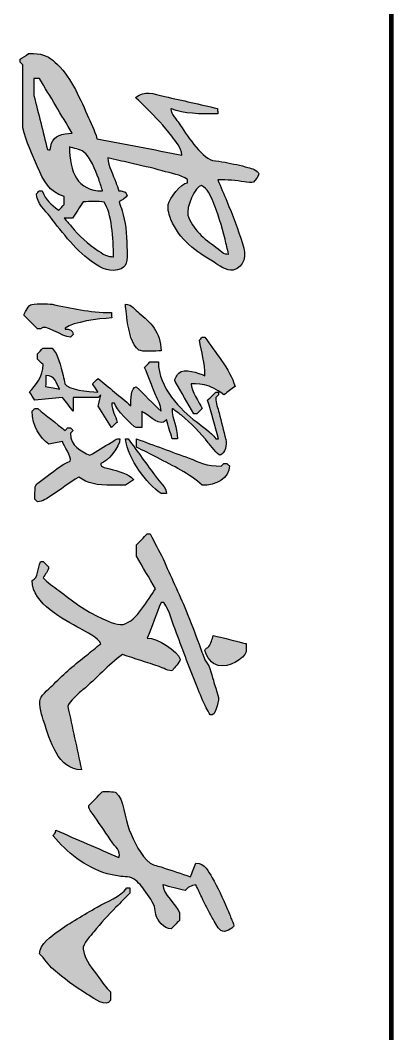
# Model space of a CAD drawing. Extents: x 14207793 to 14719554, y -1675802 to -1228715.
# Drawn here: x 14501373 to 14502436, y -1673038 to -1670155 of the extents above; entities that cross this region are included whole.
import ezdxf

# ---------------------------------------------------------------- set-up
doc = ezdxf.new("R2010")
doc.units = 0
doc.header["$LTSCALE"] = 500
doc.header["$MEASUREMENT"] = 0
doc.layers.get('0').update_dxf_attribs({"linetype": 'CONTINUOUS'})
doc.layers.add('LAYER7', color=251, linetype='CONTINUOUS')
doc.layers.add('PUB_TITLE', color=4, linetype='CONTINUOUS')

# ---------------------------------------------------------------- blocks, each defined once
blk = doc.blocks.new('ming3')
at = {"layer": 'PUB_TITLE'}
h = blk.add_hatch(color=256, dxfattribs=at)
edge = h.paths.add_edge_path(flags=16)
edge.add_spline(control_points=[(5034163.8, -765213.1), (5034161.7, -765224.1), (5034159.6, -765235.1), (5034157.5, -765246.1), (5034148.8, -765245.9), (5034140, -765245.7), (5034131.3, -765245.6), (5034131, -765222.9), (5034149.6, -765221.3), (5034163.8, -765213.1)], knot_values=[0, 0, 0, 0, 1, 1, 1, 2, 2, 2, 3, 3, 3, 3], degree=3, periodic=0)
edge = h.paths.add_edge_path(flags=16)
edge.add_spline(control_points=[(5033427, -765273.9), (5033427, -765269.5), (5033427, -765265.1), (5033427, -765260.8), (5033470.3, -765234.9), (5033513.7, -765209), (5033557, -765183.2), (5033557, -765206.8), (5033563.7, -765225.7), (5033580.6, -765232.5), (5033585.8, -765233.3), (5033591, -765234.2), (5033596.3, -765235.1), (5033596.1, -765237.3), (5033595.9, -765239.6), (5033595.7, -765241.9), (5033553, -765252.5), (5033510.2, -765263.2), (5033467.4, -765273.9), (5033453.9, -765273.9), (5033440.5, -765273.9), (5033427, -765273.9)], knot_values=[0, 0, 0, 0, 1, 1, 1, 2, 2, 2, 3, 3, 3, 4, 4, 4, 5, 5, 5, 6, 6, 6, 7, 7, 7, 7], degree=3, periodic=0)
edge = h.paths.add_edge_path(flags=16)
edge.add_spline(control_points=[(5033692.2, -765111.4), (5033692.7, -765111.4), (5033693.2, -765111.4), (5033693.7, -765111.4), (5033694.3, -765170.9), (5033647.9, -765189.8), (5033589.5, -765189.5), (5033593.2, -765179.7), (5033594.9, -765164.5), (5033601, -765156.5), (5033614.6, -765138.7), (5033643, -765129.1), (5033665.4, -765120.3), (5033674.4, -765117.3), (5033683.3, -765114.4), (5033692.2, -765111.4)], knot_values=[0, 0, 0, 0, 1, 1, 1, 2, 2, 2, 3, 3, 3, 4, 4, 4, 5, 5, 5, 5], degree=3, periodic=0)
edge = h.paths.add_edge_path()
edge.add_spline(control_points=[(5033995, -765089.4), (5033990.7, -765089.6), (5033986.3, -765089.8), (5033982, -765089.9), (5033982.5, -765144.2), (5033971.4, -765184.8), (5033962.6, -765230.9), (5033961.1, -765238.3), (5033961.1, -765278), (5033963.6, -765282.2), (5033966.3, -765286.9), (5033972.3, -765289.6), (5033977.2, -765292.2), (5033979.4, -765293.3), (5033985.9, -765298.6), (5033989.3, -765297.4), (5033999.8, -765286.8), (5034010.2, -765276.1), (5034020.7, -765265.5), (5034020.7, -765263), (5034020.7, -765260.6), (5034020.7, -765258.1), (5034006.6, -765248), (5034040.4, -765207.9), (5034040.6, -765186.9), (5034038.4, -765184.8), (5034036.1, -765182.7), (5034033.8, -765180.6), (5034024, -765181.4), (5034020.8, -765189), (5034021.3, -765200), (5034020.6, -765200), (5034019.9, -765200), (5034019.2, -765200), (5034004, -765178.9), (5033996.8, -765122.9), (5033995, -765089.4)], knot_values=[0, 0, 0, 0, 1, 1, 1, 2, 2, 2, 3, 3, 3, 4, 4, 4, 5, 5, 5, 6, 6, 6, 7, 7, 7, 8, 8, 8, 9, 9, 9, 10, 10, 10, 11, 11, 11, 12, 12, 12, 12], degree=3, periodic=0)
edge = h.paths.add_edge_path(flags=16)
edge.add_spline(control_points=[(5033849.9, -765085.2), (5033849.7, -765100.7), (5033842.2, -765111.7), (5033835.7, -765121.4), (5033819.8, -765145.4), (5033799.8, -765167.5), (5033777.6, -765185.3), (5033771.3, -765190.9), (5033765, -765196.5), (5033758.7, -765202.1), (5033758.7, -765195.6), (5033758.7, -765189.1), (5033758.7, -765182.7), (5033745.6, -765174.1), (5033732.5, -765165.6), (5033719.4, -765157), (5033719.3, -765141.5), (5033717.2, -765121.3), (5033720.5, -765107.7), (5033745.5, -765089.7), (5033807.4, -765085.3), (5033849.9, -765085.2)], knot_values=[0, 0, 0, 0, 1, 1, 1, 2, 2, 2, 3, 3, 3, 4, 4, 4, 5, 5, 5, 6, 6, 6, 7, 7, 7, 7], degree=3, periodic=0)
edge = h.paths.add_edge_path()
edge.add_spline(control_points=[(5035346, -765046.4), (5035346, -765048.7), (5035346, -765051), (5035346, -765053.2), (5035368.6, -765070.7), (5035376.7, -765098.6), (5035391.6, -765124), (5035410.3, -765156.1), (5035428.2, -765188), (5035449.2, -765217.3), (5035459.6, -765231.8), (5035479.5, -765260.6), (5035502.6, -765260.8), (5035513.2, -765248.3), (5035529.5, -765240.6), (5035539.9, -765227.7), (5035560.6, -765202.1), (5035580.2, -765177.3), (5035598, -765148.1), (5035603.6, -765138.9), (5035624.8, -765112.1), (5035617.9, -765096.7), (5035616, -765095.2), (5035614.1, -765093.6), (5035612.2, -765092), (5035605.5, -765092), (5035598.9, -765092), (5035592.3, -765092), (5035583.8, -765103.1), (5035569.4, -765111.8), (5035558.2, -765120.3), (5035539.2, -765134.6), (5035519.8, -765152.3), (5035491.6, -765157), (5035478.7, -765159.1), (5035457.8, -765137.8), (5035450.2, -765131.8), (5035429.8, -765115.7), (5035410.6, -765097.6), (5035392.1, -765079.4), (5035380.9, -765068.4), (5035369.7, -765057.4), (5035358.5, -765046.4), (5035354.4, -765046.4), (5035350.2, -765046.4), (5035346, -765046.4)], knot_values=[0, 0, 0, 0, 1, 1, 1, 2, 2, 2, 3, 3, 3, 4, 4, 4, 5, 5, 5, 6, 6, 6, 7, 7, 7, 8, 8, 8, 9, 9, 9, 10, 10, 10, 11, 11, 11, 12, 12, 12, 13, 13, 13, 14, 14, 14, 15, 15, 15, 15], degree=3, periodic=0)
edge = h.paths.add_edge_path()
edge.add_spline(control_points=[(5034281.2, -765070), (5034281, -765080.2), (5034286.3, -765084.2), (5034290.1, -765090.4), (5034300.2, -765107.4), (5034310.3, -765124.3), (5034320.5, -765141.3), (5034310.8, -765162.3), (5034299.1, -765187.8), (5034268.1, -765187.4), (5034266, -765185.3), (5034263.9, -765183.2), (5034261.8, -765181.1), (5034259.7, -765183.2), (5034257.6, -765185.3), (5034255.5, -765187.4), (5034255.5, -765189.7), (5034255.5, -765191.9), (5034255.5, -765194.2), (5034257.6, -765196.1), (5034259.7, -765198), (5034261.8, -765200), (5034244.5, -765221.6), (5034227.2, -765243.3), (5034209.9, -765264.9), (5034209.9, -765267.4), (5034209.9, -765269.8), (5034209.9, -765272.3), (5034212, -765274.2), (5034214.1, -765276.1), (5034216.2, -765278), (5034250.8, -765278.7), (5034279.5, -765258.7), (5034294.3, -765238.7), (5034292.2, -765227.9), (5034290.1, -765217.1), (5034288, -765206.3), (5034297.7, -765203.1), (5034324.4, -765183.5), (5034334.1, -765187.9), (5034341.5, -765207.2), (5034362.8, -765232.7), (5034375, -765249.2), (5034380.2, -765256.3), (5034386.9, -765267.8), (5034395.4, -765271.2), (5034405.2, -765271.4), (5034415, -765271.6), (5034424.7, -765271.8), (5034426.7, -765269.7), (5034428.6, -765267.6), (5034430.5, -765265.5), (5034430.5, -765252.7), (5034422, -765242.5), (5034416.9, -765234), (5034402.9, -765211.1), (5034384.8, -765190.1), (5034372.3, -765167.5), (5034387.5, -765146.5), (5034391.7, -765125.1), (5034391.7, -765087.3), (5034391.7, -765077.2), (5034391.7, -765067), (5034391.7, -765056.9), (5034387.4, -765050.4), (5034383, -765044), (5034378.6, -765037.5), (5034378.5, -765037.5), (5034378.3, -765037.5), (5034378.1, -765037.5), (5034364.1, -765048.5), (5034358.3, -765075), (5034352.4, -765093.6), (5034349.9, -765101.7), (5034351, -765115.7), (5034339.9, -765115.6), (5034336.3, -765099.2), (5034300.3, -765070), (5034281.2, -765070)], knot_values=[0, 0, 0, 0, 1, 1, 1, 2, 2, 2, 3, 3, 3, 4, 4, 4, 5, 5, 5, 6, 6, 6, 7, 7, 7, 8, 8, 8, 9, 9, 9, 10, 10, 10, 11, 11, 11, 12, 12, 12, 13, 13, 13, 14, 14, 14, 15, 15, 15, 16, 16, 16, 17, 17, 17, 18, 18, 18, 19, 19, 19, 20, 20, 20, 21, 21, 21, 22, 22, 22, 23, 23, 23, 24, 24, 24, 25, 25, 25, 26, 26, 26, 26], degree=3, periodic=0)
edge = h.paths.add_edge_path()
edge.add_spline(control_points=[(5033962.6, -765056.9), (5033991.7, -765055.5), (5034059.5, -765042.1), (5034071, -765024.9), (5034075.8, -765017.8), (5034073.3, -764984.7), (5034073.1, -764972.5), (5034028.9, -764971.9), (5034003.1, -764999.8), (5033983.5, -765024.4), (5033976.6, -765033.2), (5033962.5, -765042.2), (5033962.6, -765056.9)], knot_values=[0, 0, 0, 0, 1, 1, 1, 2, 2, 2, 3, 3, 3, 4, 4, 4, 4], degree=3, periodic=0)
edge = h.paths.add_edge_path()
edge.add_spline(control_points=[(5034411.1, -764959.4), (5034398.1, -764959.2), (5034381.7, -764977.2), (5034372.9, -764983.5), (5034342.3, -765005.9), (5034311.7, -765028.3), (5034281.2, -765050.6), (5034281.2, -765052.7), (5034281.2, -765054.8), (5034281.2, -765056.9), (5034332.9, -765049.4), (5034386.1, -765007.7), (5034411.1, -764972.5), (5034411.1, -764968.2), (5034411.1, -764963.8), (5034411.1, -764959.4)], knot_values=[0, 0, 0, 0, 1, 1, 1, 2, 2, 2, 3, 3, 3, 4, 4, 4, 5, 5, 5, 5], degree=3, periodic=0)
edge = h.paths.add_edge_path()
edge.add_spline(control_points=[(5034896.4, -764835.8), (5034872.8, -764842.8), (5034849.2, -764849.7), (5034825.6, -764856.7), (5034817.5, -764859.9), (5034811.9, -764864.5), (5034805.7, -764868.8), (5034793.3, -764873.2), (5034780.9, -764877.5), (5034768.5, -764881.9), (5034742.1, -764892.2), (5034715.7, -764902.5), (5034689.4, -764912.8), (5034647.5, -764930.6), (5034606.7, -764949.8), (5034565.7, -764967.8), (5034546.1, -764978), (5034526.6, -764988.1), (5034507, -764998.2), (5034507, -765000.7), (5034507, -765003.1), (5034507, -765005.6), (5034515.6, -765013.9), (5034524.1, -765022.3), (5034532.7, -765030.7), (5034541.6, -765030.7), (5034550.5, -765030.7), (5034559.4, -765030.7), (5034585.4, -765015.7), (5034611.5, -765000.7), (5034637.5, -764985.6), (5034662.1, -765004.8), (5034713.4, -765029), (5034721.3, -765062.2), (5034725.2, -765078.1), (5034710.7, -765104.8), (5034706.1, -765115.1), (5034689.4, -765152.9), (5034664.8, -765183.8), (5034641.2, -765214.6), (5034632, -765226.6), (5034622.7, -765242.6), (5034610.8, -765251.8), (5034601.3, -765247.9), (5034597.9, -765239.3), (5034584.6, -765239.3), (5034580.4, -765243.6), (5034576.2, -765248), (5034572, -765252.4), (5034571.8, -765255), (5034571.8, -765257.4), (5034573, -765258.7), (5034588.4, -765265.4), (5034611.1, -765262.7), (5034617.6, -765278), (5034673.6, -765278.3), (5034709.1, -765202), (5034731.3, -765164.3), (5034738.5, -765152.1), (5034753.7, -765118.7), (5034767.5, -765115.6), (5034776.4, -765126.6), (5034785.3, -765137.6), (5034794.2, -765148.6), (5034815.4, -765175.8), (5034838.1, -765202), (5034862.3, -765226.2), (5034868.7, -765232.6), (5034889.6, -765256.2), (5034896.9, -765258.7), (5034912.6, -765264), (5034942.4, -765253.3), (5034951.9, -765250.3), (5034995.4, -765236.6), (5035066.6, -765216.7), (5035066.1, -765161.2), (5035066, -765161.2), (5035065.8, -765161.2), (5035065.6, -765161.2), (5035015.7, -765172), (5034965.7, -765182.8), (5034915.8, -765193.7), (5034905.3, -765191.2), (5034883.2, -765166.5), (5034876.4, -765158), (5034850.4, -765125.7), (5034817.1, -765098.2), (5034793.1, -765063.7), (5034802.6, -765034.7), (5034812, -765005.7), (5034821.4, -764976.7), (5034824, -764969.3), (5034833.2, -764951.9), (5034830.9, -764945.3), (5034821.4, -764941.1), (5034814.7, -764928.6), (5034803.6, -764927), (5034784.4, -764933.7), (5034754, -764980.2), (5034753.8, -765005), (5034725.7, -764994.2), (5034697.6, -764983.4), (5034669.5, -764972.5), (5034669.5, -764970.3), (5034669.5, -764968), (5034669.5, -764965.7), (5034689.2, -764951.4), (5034717.7, -764945.4), (5034742.3, -764935.9), (5034784.5, -764919.4), (5034827.9, -764904.1), (5034869.1, -764887.1), (5034886.5, -764880), (5034903.5, -764873.4), (5034919.4, -764865.1), (5034924.8, -764862), (5034930.2, -764858.8), (5034935.7, -764855.7), (5034940.9, -764842.9), (5034906.6, -764837), (5034896.4, -764835.8)], knot_values=[0, 0, 0, 0, 1, 1, 1, 2, 2, 2, 3, 3, 3, 4, 4, 4, 5, 5, 5, 6, 6, 6, 7, 7, 7, 8, 8, 8, 9, 9, 9, 10, 10, 10, 11, 11, 11, 12, 12, 12, 13, 13, 13, 14, 14, 14, 15, 15, 15, 16, 16, 16, 17, 17, 17, 18, 18, 18, 19, 19, 19, 20, 20, 20, 21, 21, 21, 22, 22, 22, 23, 23, 23, 24, 24, 24, 25, 25, 25, 26, 26, 26, 27, 27, 27, 28, 28, 28, 29, 29, 29, 30, 30, 30, 31, 31, 31, 32, 32, 32, 33, 33, 33, 34, 34, 34, 35, 35, 35, 36, 36, 36, 37, 37, 37, 38, 38, 38, 39, 39, 39, 40, 40, 40, 40], degree=3, periodic=0)
edge = h.paths.add_edge_path()
edge.add_spline(control_points=[(5034170.6, -764835.8), (5034170.6, -764838), (5034170.6, -764840.3), (5034170.6, -764842.6), (5034177.1, -764849), (5034183.5, -764855.5), (5034190, -764862), (5034220.4, -764853.2), (5034250.8, -764844.5), (5034281.2, -764835.8), (5034281.2, -764838), (5034281.2, -764840.3), (5034281.2, -764842.6), (5034265, -764854.8), (5034253.3, -764873.3), (5034240.8, -764889.2), (5034213.1, -764924.8), (5034160.8, -764979), (5034099.3, -764978.8), (5034099.3, -764985.5), (5034099.3, -764992.1), (5034099.3, -764998.7), (5034103.7, -765002.9), (5034108.1, -765007.1), (5034112.4, -765011.3), (5034134.1, -765002.8), (5034155.8, -764994.2), (5034177.4, -764985.6), (5034189.3, -764980.6), (5034200.3, -764972.8), (5034216.2, -764972.5), (5034196.8, -764992.1), (5034177.4, -765011.7), (5034158, -765031.2), (5034159.6, -765044.6), (5034187.5, -765044.1), (5034203.1, -765043.8), (5034181.4, -765069.8), (5034159.8, -765095.9), (5034138.1, -765121.9), (5034142.5, -765126.3), (5034146.8, -765130.6), (5034151.2, -765135), (5034151.6, -765134.6), (5034151.9, -765134.3), (5034152.3, -765133.9), (5034158.2, -765130.1), (5034164.1, -765126.3), (5034170.1, -765122.4), (5034170.2, -765122.4), (5034170.4, -765122.4), (5034170.6, -765122.4), (5034170.8, -765145.2), (5034164.4, -765193.6), (5034151.2, -765200.5), (5034144.6, -765201.9), (5034137.9, -765203.3), (5034131.3, -765204.7), (5034109.3, -765211.1), (5034080.5, -765215.8), (5034066.8, -765230.9), (5034066.8, -765238.2), (5034066.8, -765245.6), (5034066.8, -765252.9), (5034071.2, -765257.1), (5034075.6, -765261.3), (5034079.9, -765265.5), (5034084.1, -765265.5), (5034088.3, -765265.5), (5034092.5, -765265.5), (5034096.9, -765261.1), (5034101.3, -765256.7), (5034105.6, -765252.4), (5034133.4, -765251.8), (5034155.6, -765270.2), (5034170.1, -765284.3), (5034176.7, -765280.1), (5034183.3, -765275.9), (5034190, -765271.8), (5034187.9, -765249.9), (5034185.8, -765228.1), (5034183.7, -765206.3), (5034194.4, -765197.7), (5034205, -765189.1), (5034215.7, -765180.6), (5034205, -765180.6), (5034194.4, -765180.6), (5034183.7, -765180.6), (5034183.7, -765161), (5034183.7, -765141.5), (5034183.7, -765121.9), (5034181.6, -765119.8), (5034179.5, -765117.7), (5034177.4, -765115.6), (5034186.3, -765117.7), (5034195.2, -765119.8), (5034204.1, -765121.9), (5034221.1, -765111.2), (5034238, -765100.6), (5034255, -765089.9), (5034253.9, -765088.9), (5034252.9, -765087.8), (5034251.8, -765086.8), (5034248.7, -765083.5), (5034245.5, -765080.1), (5034242.4, -765076.8), (5034226.4, -765079.6), (5034215.4, -765089.2), (5034196.8, -765089.4), (5034196.8, -765087.3), (5034196.8, -765085.2), (5034196.8, -765083.1), (5034209.4, -765081.1), (5034251.6, -765041.2), (5034255, -765031.2), (5034255, -765026.9), (5034255, -765022.5), (5034255, -765018.1), (5034242, -765018.1), (5034229.1, -765018.1), (5034216.2, -765018.1), (5034216.5, -765017.8), (5034216.9, -765017.4), (5034217.2, -765017.1), (5034221.8, -765005.7), (5034248, -764981.9), (5034241.9, -764966.3), (5034239.8, -764964), (5034237.7, -764961.7), (5034235.6, -764959.4), (5034250.8, -764955.1), (5034266, -764950.7), (5034281.2, -764946.3), (5034281.2, -764942.1), (5034281.2, -764938), (5034281.2, -764933.8), (5034252.3, -764933.4), (5034236.6, -764946.1), (5034209.9, -764946.3), (5034210.1, -764945.8), (5034210.2, -764945.3), (5034210.4, -764944.8), (5034215.5, -764938), (5034220.6, -764931.1), (5034225.6, -764924.3), (5034243.7, -764901.4), (5034267.8, -764878.5), (5034290.6, -764860.4), (5034295.2, -764856.7), (5034321.2, -764836.9), (5034319.9, -764832.6), (5034316.3, -764820.4), (5034295.6, -764815.4), (5034282.7, -764819), (5034261.8, -764824.2), (5034240.8, -764829.5), (5034219.9, -764834.7), (5034208.5, -764837.9), (5034197.4, -764842.6), (5034183.7, -764842.6), (5034181.4, -764840.3), (5034179.2, -764838), (5034176.9, -764835.8), (5034174.8, -764835.8), (5034172.7, -764835.8), (5034170.6, -764835.8)], knot_values=[0, 0, 0, 0, 1, 1, 1, 2, 2, 2, 3, 3, 3, 4, 4, 4, 5, 5, 5, 6, 6, 6, 7, 7, 7, 8, 8, 8, 9, 9, 9, 10, 10, 10, 11, 11, 11, 12, 12, 12, 13, 13, 13, 14, 14, 14, 15, 15, 15, 16, 16, 16, 17, 17, 17, 18, 18, 18, 19, 19, 19, 20, 20, 20, 21, 21, 21, 22, 22, 22, 23, 23, 23, 24, 24, 24, 25, 25, 25, 26, 26, 26, 27, 27, 27, 28, 28, 28, 29, 29, 29, 30, 30, 30, 31, 31, 31, 32, 32, 32, 33, 33, 33, 34, 34, 34, 35, 35, 35, 36, 36, 36, 37, 37, 37, 38, 38, 38, 39, 39, 39, 40, 40, 40, 41, 41, 41, 42, 42, 42, 43, 43, 43, 44, 44, 44, 45, 45, 45, 46, 46, 46, 47, 47, 47, 48, 48, 48, 49, 49, 49, 50, 50, 50, 51, 51, 51, 52, 52, 52, 53, 53, 53, 54, 54, 54, 55, 55, 55, 55], degree=3, periodic=0)
edge = h.paths.add_edge_path(flags=16)
edge.add_spline(control_points=[(5033843.6, -764812.2), (5033843.8, -764825.4), (5033832.7, -764834.4), (5033826.8, -764842.6), (5033808.1, -764869), (5033785.1, -764898.2), (5033750.9, -764908.6), (5033734.2, -764913.7), (5033681.7, -764891), (5033680.6, -764876.6), (5033688.1, -764862.2), (5033704.1, -764855.5), (5033719.4, -764848.9), (5033746.9, -764837), (5033777, -764829.3), (5033808.5, -764820.6), (5033820.2, -764817.8), (5033831.9, -764815), (5033843.6, -764812.2)], knot_values=[0, 0, 0, 0, 1, 1, 1, 2, 2, 2, 3, 3, 3, 4, 4, 4, 5, 5, 5, 6, 6, 6, 6], degree=3, periodic=0)
edge = h.paths.add_edge_path()
edge.add_spline(control_points=[(5034345.6, -764810.1), (5034343.7, -764812.2), (5034341.8, -764814.3), (5034339.9, -764816.4), (5034339.9, -764818.7), (5034339.9, -764820.9), (5034339.9, -764823.2), (5034342, -764825.3), (5034344, -764827.4), (5034346.1, -764829.5), (5034346.9, -764864.5), (5034336.7, -764881.8), (5034327.3, -764906), (5034312.1, -764947.6), (5034296.9, -764989.1), (5034281.7, -765030.7), (5034288.2, -765030.7), (5034294.6, -765030.7), (5034301.1, -765030.7), (5034309.3, -765014.5), (5034317.5, -764998.2), (5034325.7, -764982), (5034346.3, -764943.9), (5034363.7, -764904.9), (5034391.7, -764874.6), (5034392.3, -764843.5), (5034375.3, -764809.6), (5034345.6, -764810.1)], knot_values=[0, 0, 0, 0, 1, 1, 1, 2, 2, 2, 3, 3, 3, 4, 4, 4, 5, 5, 5, 6, 6, 6, 7, 7, 7, 8, 8, 8, 9, 9, 9, 9], degree=3, periodic=0)
edge = h.paths.add_edge_path()
edge.add_spline(control_points=[(5035436.1, -764799.1), (5035422.7, -764804.5), (5035409.2, -764809.9), (5035395.7, -764815.3), (5035370.4, -764826.1), (5035344.6, -764837.9), (5035321.9, -764851.5), (5035307.5, -764860.1), (5035287, -764867.3), (5035287.3, -764890.3), (5035298.1, -764894.5), (5035308.9, -764898.7), (5035319.8, -764902.8), (5035312.4, -764924.7), (5035305.1, -764946.5), (5035297.8, -764968.4), (5035294.2, -764978.4), (5035293, -764990.5), (5035287.3, -764998.2), (5035270.4, -765020.8), (5035235.3, -765036.1), (5035208.2, -765048), (5035184.7, -765058.2), (5035133.2, -765060.8), (5035120.1, -765079.4), (5035118.3, -765082), (5035116, -765107.6), (5035118.5, -765111.9), (5035129.4, -765122.6), (5035140.2, -765133.2), (5035151, -765143.9), (5035163.2, -765144.1), (5035170.2, -765134.3), (5035177.8, -765129.2), (5035198.2, -765115.4), (5035218.6, -765101.6), (5035239.1, -765087.8), (5035246.5, -765082.8), (5035259.3, -765066.6), (5035274.2, -765072.6), (5035252.5, -765122.4), (5035230.9, -765172.2), (5035209.2, -765222), (5035218.1, -765222), (5035219.8, -765228.4), (5035222.8, -765228.3), (5035261.1, -765197.1), (5035296.5, -765152.9), (5035313, -765100.4), (5035315.1, -765089.6), (5035317.1, -765078.7), (5035319.2, -765067.9), (5035319.6, -765060.9), (5035319.9, -765053.9), (5035320.3, -765047), (5035324.1, -765034), (5035336.2, -765023.4), (5035346, -765016), (5035358.5, -765006.6), (5035375.3, -764993.2), (5035390.5, -764987.7), (5035396.8, -764986.9), (5035403.1, -764986), (5035409.4, -764985.1), (5035423.2, -764980.6), (5035443.5, -764966.4), (5035443.4, -764948.4), (5035436.8, -764942), (5035430.2, -764935.5), (5035423.5, -764929), (5035417.1, -764929), (5035410.6, -764929), (5035404.1, -764929), (5035386.6, -764935.7), (5035359.2, -764968.3), (5035339.2, -764968.4), (5035339.2, -764968.2), (5035339.2, -764968), (5035339.2, -764967.8), (5035343.5, -764950.4), (5035347.9, -764932.9), (5035352.3, -764915.4), (5035346.4, -764909.9), (5035339.1, -764900.7), (5035339.2, -764889.7), (5035348.8, -764885.2), (5035358.4, -764880.7), (5035368, -764876.1), (5035385.1, -764868.5), (5035401.3, -764860.1), (5035416.7, -764851), (5035426.8, -764845), (5035440.2, -764839.6), (5035447.1, -764830.5), (5035454, -764821.5), (5035442.3, -764802.6), (5035436.1, -764799.1)], knot_values=[0, 0, 0, 0, 1, 1, 1, 2, 2, 2, 3, 3, 3, 4, 4, 4, 5, 5, 5, 6, 6, 6, 7, 7, 7, 8, 8, 8, 9, 9, 9, 10, 10, 10, 11, 11, 11, 12, 12, 12, 13, 13, 13, 14, 14, 14, 15, 15, 15, 16, 16, 16, 17, 17, 17, 18, 18, 18, 19, 19, 19, 20, 20, 20, 21, 21, 21, 22, 22, 22, 23, 23, 23, 24, 24, 24, 25, 25, 25, 26, 26, 26, 27, 27, 27, 28, 28, 28, 29, 29, 29, 30, 30, 30, 31, 31, 31, 32, 32, 32, 32], degree=3, periodic=0)
edge = h.paths.add_edge_path()
edge.add_spline(control_points=[(5034151.2, -764900.8), (5034150.5, -764866.3), (5034162.9, -764843.1), (5034176.9, -764823.2), (5034170.4, -764814.5), (5034164, -764805.7), (5034157.5, -764797), (5034115.3, -764808.8), (5034074.9, -764846.1), (5034040.6, -764868.3), (5034040.6, -764870.5), (5034040.6, -764872.8), (5034040.6, -764875.1), (5034042.9, -764877.2), (5034045.2, -764879.3), (5034047.5, -764881.4), (5034074.5, -764876.2), (5034102.6, -764868.5), (5034131.8, -764868.3), (5034125.7, -764884.2), (5034112.9, -764917.5), (5034125.5, -764930.1), (5034128.4, -764932.9), (5034141, -764942.4), (5034145.4, -764939), (5034171.1, -764924.2), (5034196.8, -764909.3), (5034222.5, -764894.5), (5034222.5, -764892.2), (5034222.5, -764889.9), (5034222.5, -764887.7), (5034218.1, -764883.5), (5034213.7, -764879.3), (5034209.4, -764875.1), (5034195.6, -764881.6), (5034167.4, -764900.7), (5034151.2, -764900.8)], knot_values=[0, 0, 0, 0, 1, 1, 1, 2, 2, 2, 3, 3, 3, 4, 4, 4, 5, 5, 5, 6, 6, 6, 7, 7, 7, 8, 8, 8, 9, 9, 9, 10, 10, 10, 11, 11, 11, 12, 12, 12, 12], degree=3, periodic=0)
edge = h.paths.add_edge_path()
edge.add_spline(control_points=[(5034766.9, -764770.8), (5034760.5, -764796.8), (5034754, -764822.9), (5034747.5, -764848.9), (5034756.7, -764851.2), (5034766.7, -764854.1), (5034773.7, -764858.8), (5034777.6, -764861.4), (5034778.1, -764867.7), (5034783.7, -764868.3), (5034799.8, -764863.7), (5034814.5, -764852.4), (5034818.8, -764836.8), (5034825.8, -764811.8), (5034801.6, -764774.9), (5034786.8, -764770.8), (5034780.2, -764770.8), (5034773.6, -764770.8), (5034766.9, -764770.8)], knot_values=[0, 0, 0, 0, 1, 1, 1, 2, 2, 2, 3, 3, 3, 4, 4, 4, 5, 5, 5, 6, 6, 6, 6], degree=3, periodic=0)
edge = h.paths.add_edge_path()
edge.add_spline(control_points=[(5033511.4, -764837.9), (5033507, -764838), (5033502.6, -764838.2), (5033498.3, -764838.4), (5033488.8, -764880), (5033479.4, -764921.5), (5033470, -764963.1), (5033462.7, -764992), (5033454.9, -765010), (5033472.6, -765032.8), (5033481, -765024.1), (5033489.4, -765015.3), (5033497.8, -765006.6), (5033518.8, -764985.6), (5033540.1, -764964.7), (5033564.3, -764946.9), (5033576.4, -764938), (5033590.5, -764924.5), (5033608.8, -764922.8), (5033595.9, -764990), (5033583, -765057.3), (5033570.1, -765124.5), (5033550.4, -765129.5), (5033531.3, -765139.8), (5033513.5, -765147.6), (5033468, -765167.3), (5033419, -765189.2), (5033388.2, -765224.1), (5033376.8, -765237), (5033368.3, -765250.3), (5033368.3, -765274.9), (5033368.3, -765278.9), (5033368.3, -765282.9), (5033368.3, -765287), (5033372.7, -765293.4), (5033377.1, -765299.9), (5033381.4, -765306.3), (5033383.7, -765306.3), (5033386, -765306.3), (5033388.2, -765306.3), (5033390.3, -765304.2), (5033392.4, -765302.1), (5033394.5, -765300.1), (5033444.5, -765300.1), (5033494.4, -765300.1), (5033544.4, -765300.1), (5033576.5, -765292.4), (5033608.3, -765277.9), (5033636.6, -765265.5), (5033667.7, -765251.8), (5033697.3, -765237.8), (5033706.8, -765202.1), (5033713.3, -765202.1), (5033719.8, -765202.1), (5033726.2, -765202.1), (5033730.6, -765206.4), (5033735, -765210.8), (5033739.3, -765215.2), (5033739.2, -765215.7), (5033739, -765216.2), (5033738.8, -765216.7), (5033723.7, -765234.4), (5033717.7, -765244.7), (5033693.7, -765254.5), (5033693.7, -765256.7), (5033693.7, -765259), (5033693.7, -765261.3), (5033696, -765263.4), (5033698.3, -765265.5), (5033700.6, -765267.6), (5033723.2, -765267.9), (5033740.3, -765246.5), (5033754, -765236.1), (5033794.6, -765205.4), (5033837.1, -765172.4), (5033866.1, -765130.3), (5033876.6, -765115.1), (5033888.9, -765091.3), (5033878.2, -765066.9), (5033870.5, -765049.3), (5033850.1, -765053.2), (5033826.3, -765053.2), (5033795.8, -765053.3), (5033765.6, -765057.3), (5033740.9, -765064.8), (5033733.7, -765067.2), (5033726.6, -765069.7), (5033719.4, -765072.1), (5033716.9, -765067.2), (5033710.2, -765054.3), (5033704.7, -765052.7), (5033697.3, -765055.4), (5033695.4, -765059), (5033693.7, -765067.4), (5033693.7, -765069.1), (5033693.7, -765070.9), (5033693.7, -765072.6), (5033686.9, -765074.9), (5033680.1, -765077.2), (5033673.3, -765079.4), (5033656.9, -765085.4), (5033635.2, -765098), (5033615.7, -765098.3), (5033619.5, -765081.4), (5033623.3, -765064.4), (5033627.2, -765047.5), (5033634, -765021), (5033638.5, -764994.6), (5033646.1, -764969.4), (5033652.3, -764948.6), (5033655.4, -764925.6), (5033666.5, -764909.7), (5033669.1, -764909.7), (5033671.7, -764909.7), (5033674.4, -764909.7), (5033675, -764926.6), (5033711.6, -764951.4), (5033726.2, -764955.2), (5033736.6, -764958), (5033753.9, -764951.9), (5033761.3, -764949), (5033809.2, -764930.1), (5033838, -764888.7), (5033863, -764846.8), (5033868.9, -764836.9), (5033885.4, -764816.3), (5033881.3, -764801.7), (5033873.4, -764773.3), (5033847.2, -764770.1), (5033818.5, -764779.2), (5033784, -764790), (5033750.8, -764802.7), (5033718.4, -764816.4), (5033701.4, -764823.5), (5033684.5, -764830.7), (5033667.5, -764837.9), (5033667.6, -764814.6), (5033668.9, -764794.7), (5033672.3, -764774.5), (5033673.1, -764769.4), (5033675.4, -764756.1), (5033672.8, -764753), (5033669.7, -764749.7), (5033657.5, -764740.3), (5033653.4, -764740.9), (5033643.9, -764743.5), (5033641.1, -764757.3), (5033638.2, -764766.6), (5033633, -764783.2), (5033629.6, -764802.2), (5033625.6, -764820.6), (5033624.2, -764830.5), (5033622.8, -764840.5), (5033621.4, -764850.4), (5033612.9, -764878.3), (5033558, -764913.5), (5033533.9, -764929.6), (5033524.4, -764935.9), (5033513.2, -764948.8), (5033498.8, -764949), (5033498.8, -764948.4), (5033498.8, -764947.9), (5033498.8, -764947.4), (5033511.5, -764918.9), (5033511.3, -764879.3), (5033511.4, -764837.9)], knot_values=[0, 0, 0, 0, 1, 1, 1, 2, 2, 2, 3, 3, 3, 4, 4, 4, 5, 5, 5, 6, 6, 6, 7, 7, 7, 8, 8, 8, 9, 9, 9, 10, 10, 10, 11, 11, 11, 12, 12, 12, 13, 13, 13, 14, 14, 14, 15, 15, 15, 16, 16, 16, 17, 17, 17, 18, 18, 18, 19, 19, 19, 20, 20, 20, 21, 21, 21, 22, 22, 22, 23, 23, 23, 24, 24, 24, 25, 25, 25, 26, 26, 26, 27, 27, 27, 28, 28, 28, 29, 29, 29, 30, 30, 30, 31, 31, 31, 32, 32, 32, 33, 33, 33, 34, 34, 34, 35, 35, 35, 36, 36, 36, 37, 37, 37, 38, 38, 38, 39, 39, 39, 40, 40, 40, 41, 41, 41, 42, 42, 42, 43, 43, 43, 44, 44, 44, 45, 45, 45, 46, 46, 46, 47, 47, 47, 48, 48, 48, 49, 49, 49, 50, 50, 50, 51, 51, 51, 52, 52, 52, 53, 53, 53, 54, 54, 54, 55, 55, 55, 55], degree=3, periodic=0)
for points, knots in [([(5033511.4, -764837.9), (5033511.4, -764837.9), (5033511.4, -764837.9), (5033507, -764838), (5033502.6, -764838.2), (5033498.3, -764838.4), (5033488.8, -764880), (5033479.4, -764921.5), (5033470, -764963.1), (5033462.7, -764992), (5033454.9, -765010), (5033472.6, -765032.8), (5033481, -765024.1), (5033489.4, -765015.3), (5033497.8, -765006.6), (5033518.8, -764985.6), (5033540.1, -764964.7), (5033564.3, -764946.9), (5033576.4, -764938), (5033590.5, -764924.5), (5033608.8, -764922.8), (5033595.9, -764990), (5033583, -765057.3), (5033570.1, -765124.5), (5033550.4, -765129.5), (5033531.3, -765139.8), (5033513.5, -765147.6), (5033468, -765167.3), (5033419, -765189.2), (5033388.2, -765224.1), (5033376.8, -765237), (5033368.3, -765250.3), (5033368.3, -765274.9), (5033368.3, -765278.9), (5033368.3, -765282.9), (5033368.3, -765287), (5033372.7, -765293.4), (5033377.1, -765299.9), (5033381.4, -765306.3), (5033383.7, -765306.3), (5033386, -765306.3), (5033388.2, -765306.3), (5033390.3, -765304.2), (5033392.4, -765302.1), (5033394.5, -765300.1), (5033444.5, -765300.1), (5033494.4, -765300.1), (5033544.4, -765300.1), (5033576.5, -765292.4), (5033608.3, -765277.9), (5033636.6, -765265.5), (5033667.7, -765251.8), (5033697.3, -765237.8), (5033706.8, -765202.1), (5033713.3, -765202.1), (5033719.8, -765202.1), (5033726.2, -765202.1), (5033730.6, -765206.4), (5033735, -765210.8), (5033739.3, -765215.2), (5033739.2, -765215.7), (5033739, -765216.2), (5033738.8, -765216.7), (5033723.7, -765234.4), (5033717.7, -765244.7), (5033693.7, -765254.5), (5033693.7, -765256.7), (5033693.7, -765259), (5033693.7, -765261.3), (5033696, -765263.4), (5033698.3, -765265.5), (5033700.6, -765267.6), (5033723.2, -765267.9), (5033740.3, -765246.5), (5033754, -765236.1), (5033794.6, -765205.4), (5033837.1, -765172.4), (5033866.1, -765130.3), (5033876.6, -765115.1), (5033888.9, -765091.3), (5033878.2, -765066.9), (5033870.5, -765049.3), (5033850.1, -765053.2), (5033826.3, -765053.2), (5033795.8, -765053.3), (5033765.6, -765057.3), (5033740.9, -765064.8), (5033733.7, -765067.2), (5033726.6, -765069.7), (5033719.4, -765072.1), (5033716.9, -765067.2), (5033710.2, -765054.3), (5033704.7, -765052.7), (5033697.3, -765055.4), (5033695.4, -765059), (5033693.7, -765067.4), (5033693.7, -765069.1), (5033693.7, -765070.9), (5033693.7, -765072.6), (5033686.9, -765074.9), (5033680.1, -765077.2), (5033673.3, -765079.4), (5033656.9, -765085.4), (5033635.2, -765098), (5033615.7, -765098.3), (5033619.5, -765081.4), (5033623.3, -765064.4), (5033627.2, -765047.5), (5033634, -765021), (5033638.5, -764994.6), (5033646.1, -764969.4), (5033652.3, -764948.6), (5033655.4, -764925.6), (5033666.5, -764909.7), (5033669.1, -764909.7), (5033671.7, -764909.7), (5033674.4, -764909.7), (5033675, -764926.6), (5033711.6, -764951.4), (5033726.2, -764955.2), (5033736.6, -764958), (5033753.9, -764951.9), (5033761.3, -764949), (5033809.2, -764930.1), (5033838, -764888.7), (5033863, -764846.8), (5033868.9, -764836.9), (5033885.4, -764816.3), (5033881.3, -764801.7), (5033873.4, -764773.3), (5033847.2, -764770.1), (5033818.5, -764779.2), (5033784, -764790), (5033750.8, -764802.7), (5033718.4, -764816.4), (5033701.4, -764823.5), (5033684.5, -764830.7), (5033667.5, -764837.9), (5033667.6, -764814.6), (5033668.9, -764794.7), (5033672.3, -764774.5), (5033673.1, -764769.4), (5033675.4, -764756.1), (5033672.8, -764753), (5033669.7, -764749.7), (5033657.5, -764740.3), (5033653.4, -764740.9), (5033643.9, -764743.5), (5033641.1, -764757.3), (5033638.2, -764766.6), (5033633, -764783.2), (5033629.6, -764802.2), (5033625.6, -764820.6), (5033624.2, -764830.5), (5033622.8, -764840.5), (5033621.4, -764850.4), (5033612.9, -764878.3), (5033558, -764913.5), (5033533.9, -764929.6), (5033524.4, -764935.9), (5033513.2, -764948.8), (5033498.8, -764949), (5033498.8, -764948.4), (5033498.8, -764947.9), (5033498.8, -764947.4), (5033511.5, -764918.9), (5033511.3, -764879.3), (5033511.4, -764837.9)], [0, 0, 0, 0, 0, 0.5, 1, 1, 1, 2, 2, 2, 3, 3, 3, 4, 4, 4, 5, 5, 5, 6, 6, 6, 7, 7, 7, 8, 8, 8, 9, 9, 9, 10, 10, 10, 11, 11, 11, 12, 12, 12, 13, 13, 13, 14, 14, 14, 15, 15, 15, 16, 16, 16, 17, 17, 17, 18, 18, 18, 19, 19, 19, 20, 20, 20, 21, 21, 21, 22, 22, 22, 23, 23, 23, 24, 24, 24, 25, 25, 25, 26, 26, 26, 27, 27, 27, 28, 28, 28, 29, 29, 29, 30, 30, 30, 31, 31, 31, 32, 32, 32, 33, 33, 33, 34, 34, 34, 35, 35, 35, 36, 36, 36, 37, 37, 37, 38, 38, 38, 39, 39, 39, 40, 40, 40, 41, 41, 41, 42, 42, 42, 43, 43, 43, 44, 44, 44, 45, 45, 45, 46, 46, 46, 47, 47, 47, 48, 48, 48, 49, 49, 49, 50, 50, 50, 51, 51, 51, 52, 52, 52, 53, 53, 53, 54, 54, 54, 55, 55, 55, 55]), ([(5034766.9, -764770.8), (5034766.9, -764770.8), (5034766.9, -764770.8), (5034760.5, -764796.8), (5034754, -764822.9), (5034747.5, -764848.9), (5034756.7, -764851.2), (5034766.7, -764854.1), (5034773.7, -764858.8), (5034777.6, -764861.4), (5034778.1, -764867.7), (5034783.7, -764868.3), (5034799.8, -764863.7), (5034814.5, -764852.4), (5034818.8, -764836.8), (5034825.8, -764811.8), (5034801.6, -764774.9), (5034786.8, -764770.8), (5034780.2, -764770.8), (5034773.6, -764770.8), (5034766.9, -764770.8)], [0, 0, 0, 0, 0, 0.5, 1, 1, 1, 2, 2, 2, 3, 3, 3, 4, 4, 4, 5, 5, 5, 6, 6, 6, 6]), ([(5033843.6, -764812.2), (5033843.6, -764812.2), (5033843.6, -764812.2), (5033843.8, -764825.4), (5033832.7, -764834.4), (5033826.8, -764842.6), (5033808.1, -764869), (5033785.1, -764898.2), (5033750.9, -764908.6), (5033734.2, -764913.7), (5033681.7, -764891), (5033680.6, -764876.6), (5033688.1, -764862.2), (5033704.1, -764855.5), (5033719.4, -764848.9), (5033746.9, -764837), (5033777, -764829.3), (5033808.5, -764820.6), (5033820.2, -764817.8), (5033831.9, -764815), (5033843.6, -764812.2)], [0, 0, 0, 0, 0, 0.5, 1, 1, 1, 2, 2, 2, 3, 3, 3, 4, 4, 4, 5, 5, 5, 6, 6, 6, 6]), ([(5034151.2, -764900.8), (5034151.2, -764900.8), (5034151.2, -764900.8), (5034150.5, -764866.3), (5034162.9, -764843.1), (5034176.9, -764823.2), (5034170.4, -764814.5), (5034164, -764805.7), (5034157.5, -764797), (5034115.3, -764808.8), (5034074.9, -764846.1), (5034040.6, -764868.3), (5034040.6, -764870.5), (5034040.6, -764872.8), (5034040.6, -764875.1), (5034042.9, -764877.2), (5034045.2, -764879.3), (5034047.5, -764881.4), (5034074.5, -764876.2), (5034102.6, -764868.5), (5034131.8, -764868.3), (5034125.7, -764884.2), (5034112.9, -764917.5), (5034125.5, -764930.1), (5034128.4, -764932.9), (5034141, -764942.4), (5034145.4, -764939), (5034171.1, -764924.2), (5034196.8, -764909.3), (5034222.5, -764894.5), (5034222.5, -764892.2), (5034222.5, -764889.9), (5034222.5, -764887.7), (5034218.1, -764883.5), (5034213.7, -764879.3), (5034209.4, -764875.1), (5034195.6, -764881.6), (5034167.4, -764900.7), (5034151.2, -764900.8)], [0, 0, 0, 0, 0, 0.5, 1, 1, 1, 2, 2, 2, 3, 3, 3, 4, 4, 4, 5, 5, 5, 6, 6, 6, 7, 7, 7, 8, 8, 8, 9, 9, 9, 10, 10, 10, 11, 11, 11, 12, 12, 12, 12]), ([(5034170.6, -764835.8), (5034170.6, -764838), (5034170.6, -764840.3), (5034170.6, -764842.6), (5034177.1, -764849), (5034183.5, -764855.5), (5034190, -764862), (5034220.4, -764853.2), (5034250.8, -764844.5), (5034281.2, -764835.8), (5034281.2, -764838), (5034281.2, -764840.3), (5034281.2, -764842.6), (5034265, -764854.8), (5034253.3, -764873.3), (5034240.8, -764889.2), (5034213.1, -764924.8), (5034160.8, -764979), (5034099.3, -764978.8), (5034099.3, -764985.5), (5034099.3, -764992.1), (5034099.3, -764998.7), (5034103.7, -765002.9), (5034108.1, -765007.1), (5034112.4, -765011.3), (5034134.1, -765002.8), (5034155.8, -764994.2), (5034177.4, -764985.6), (5034189.3, -764980.6), (5034200.3, -764972.8), (5034216.2, -764972.5), (5034196.8, -764992.1), (5034177.4, -765011.7), (5034158, -765031.2), (5034159.6, -765044.6), (5034187.5, -765044.1), (5034203.1, -765043.8), (5034181.4, -765069.8), (5034159.8, -765095.9), (5034138.1, -765121.9), (5034142.5, -765126.3), (5034146.8, -765130.6), (5034151.2, -765135), (5034151.6, -765134.6), (5034151.9, -765134.3), (5034152.3, -765133.9), (5034158.2, -765130.1), (5034164.1, -765126.3), (5034170.1, -765122.4), (5034170.2, -765122.4), (5034170.4, -765122.4), (5034170.6, -765122.4), (5034170.8, -765145.2), (5034164.4, -765193.6), (5034151.2, -765200.5), (5034144.6, -765201.9), (5034137.9, -765203.3), (5034131.3, -765204.7), (5034109.3, -765211.1), (5034080.5, -765215.8), (5034066.8, -765230.9), (5034066.8, -765238.2), (5034066.8, -765245.6), (5034066.8, -765252.9), (5034071.2, -765257.1), (5034075.6, -765261.3), (5034079.9, -765265.5), (5034084.1, -765265.5), (5034088.3, -765265.5), (5034092.5, -765265.5), (5034096.9, -765261.1), (5034101.3, -765256.7), (5034105.6, -765252.4), (5034133.4, -765251.8), (5034155.6, -765270.2), (5034170.1, -765284.3), (5034176.7, -765280.1), (5034183.3, -765275.9), (5034190, -765271.8), (5034187.9, -765249.9), (5034185.8, -765228.1), (5034183.7, -765206.3), (5034194.4, -765197.7), (5034205, -765189.1), (5034215.7, -765180.6), (5034205, -765180.6), (5034194.4, -765180.6), (5034183.7, -765180.6), (5034183.7, -765161), (5034183.7, -765141.5), (5034183.7, -765121.9), (5034181.6, -765119.8), (5034179.5, -765117.7), (5034177.4, -765115.6), (5034186.3, -765117.7), (5034195.2, -765119.8), (5034204.1, -765121.9), (5034221.1, -765111.2), (5034238, -765100.6), (5034255, -765089.9), (5034253.9, -765088.9), (5034252.9, -765087.8), (5034251.8, -765086.8), (5034248.7, -765083.5), (5034245.5, -765080.1), (5034242.4, -765076.8), (5034226.4, -765079.6), (5034215.4, -765089.2), (5034196.8, -765089.4), (5034196.8, -765087.3), (5034196.8, -765085.2), (5034196.8, -765083.1), (5034209.4, -765081.1), (5034251.6, -765041.2), (5034255, -765031.2), (5034255, -765026.9), (5034255, -765022.5), (5034255, -765018.1), (5034242, -765018.1), (5034229.1, -765018.1), (5034216.2, -765018.1), (5034216.5, -765017.8), (5034216.9, -765017.4), (5034217.2, -765017.1), (5034221.8, -765005.7), (5034248, -764981.9), (5034241.9, -764966.3), (5034239.8, -764964), (5034237.7, -764961.7), (5034235.6, -764959.4), (5034250.8, -764955.1), (5034266, -764950.7), (5034281.2, -764946.3), (5034281.2, -764942.1), (5034281.2, -764938), (5034281.2, -764933.8), (5034252.3, -764933.4), (5034236.6, -764946.1), (5034209.9, -764946.3), (5034210.1, -764945.8), (5034210.2, -764945.3), (5034210.4, -764944.8), (5034215.5, -764938), (5034220.6, -764931.1), (5034225.6, -764924.3), (5034243.7, -764901.4), (5034267.8, -764878.5), (5034290.6, -764860.4), (5034295.2, -764856.7), (5034321.2, -764836.9), (5034319.9, -764832.6), (5034316.3, -764820.4), (5034295.6, -764815.4), (5034282.7, -764819), (5034261.8, -764824.2), (5034240.8, -764829.5), (5034219.9, -764834.7), (5034208.5, -764837.9), (5034197.4, -764842.6), (5034183.7, -764842.6), (5034181.4, -764840.3), (5034179.2, -764838), (5034176.9, -764835.8), (5034174.8, -764835.8), (5034172.7, -764835.8), (5034170.6, -764835.8)], [0, 0, 0, 0, 1, 1, 1, 2, 2, 2, 3, 3, 3, 4, 4, 4, 5, 5, 5, 6, 6, 6, 7, 7, 7, 8, 8, 8, 9, 9, 9, 10, 10, 10, 11, 11, 11, 12, 12, 12, 13, 13, 13, 14, 14, 14, 15, 15, 15, 16, 16, 16, 17, 17, 17, 18, 18, 18, 19, 19, 19, 20, 20, 20, 21, 21, 21, 22, 22, 22, 23, 23, 23, 24, 24, 24, 25, 25, 25, 26, 26, 26, 27, 27, 27, 28, 28, 28, 29, 29, 29, 30, 30, 30, 31, 31, 31, 32, 32, 32, 33, 33, 33, 34, 34, 34, 35, 35, 35, 36, 36, 36, 37, 37, 37, 38, 38, 38, 39, 39, 39, 40, 40, 40, 41, 41, 41, 42, 42, 42, 43, 43, 43, 44, 44, 44, 45, 45, 45, 46, 46, 46, 47, 47, 47, 48, 48, 48, 49, 49, 49, 50, 50, 50, 51, 51, 51, 52, 52, 52, 53, 53, 53, 54, 54, 54, 55, 55, 55, 55]), ([(5034345.6, -764810.1), (5034345.6, -764810.1), (5034345.6, -764810.1), (5034343.7, -764812.2), (5034341.8, -764814.3), (5034339.9, -764816.4), (5034339.9, -764818.7), (5034339.9, -764820.9), (5034339.9, -764823.2), (5034342, -764825.3), (5034344, -764827.4), (5034346.1, -764829.5), (5034346.9, -764864.5), (5034336.7, -764881.8), (5034327.3, -764906), (5034312.1, -764947.6), (5034296.9, -764989.1), (5034281.7, -765030.7), (5034288.2, -765030.7), (5034294.6, -765030.7), (5034301.1, -765030.7), (5034309.3, -765014.5), (5034317.5, -764998.2), (5034325.7, -764982), (5034346.3, -764943.9), (5034363.7, -764904.9), (5034391.7, -764874.6), (5034392.3, -764843.5), (5034375.3, -764809.6), (5034345.6, -764810.1)], [0, 0, 0, 0, 0, 0.5, 1, 1, 1, 2, 2, 2, 3, 3, 3, 4, 4, 4, 5, 5, 5, 6, 6, 6, 7, 7, 7, 8, 8, 8, 9, 9, 9, 9]), ([(5035436.1, -764799.1), (5035436.1, -764799.1), (5035436.1, -764799.1), (5035422.7, -764804.5), (5035409.2, -764809.9), (5035395.7, -764815.3), (5035370.4, -764826.1), (5035344.6, -764837.9), (5035321.9, -764851.5), (5035307.5, -764860.1), (5035287, -764867.3), (5035287.3, -764890.3), (5035298.1, -764894.5), (5035308.9, -764898.7), (5035319.8, -764902.8), (5035312.4, -764924.7), (5035305.1, -764946.5), (5035297.8, -764968.4), (5035294.2, -764978.4), (5035293, -764990.5), (5035287.3, -764998.2), (5035270.4, -765020.8), (5035235.3, -765036.1), (5035208.2, -765048), (5035184.7, -765058.2), (5035133.2, -765060.8), (5035120.1, -765079.4), (5035118.3, -765082), (5035116, -765107.6), (5035118.5, -765111.9), (5035129.4, -765122.6), (5035140.2, -765133.2), (5035151, -765143.9), (5035163.2, -765144.1), (5035170.2, -765134.3), (5035177.8, -765129.2), (5035198.2, -765115.4), (5035218.6, -765101.6), (5035239.1, -765087.8), (5035246.5, -765082.8), (5035259.3, -765066.6), (5035274.2, -765072.6), (5035252.5, -765122.4), (5035230.9, -765172.2), (5035209.2, -765222), (5035218.1, -765222), (5035219.8, -765228.4), (5035222.8, -765228.3), (5035261.1, -765197.1), (5035296.5, -765152.9), (5035313, -765100.4), (5035315.1, -765089.6), (5035317.1, -765078.7), (5035319.2, -765067.9), (5035319.6, -765060.9), (5035319.9, -765053.9), (5035320.3, -765047), (5035324.1, -765034), (5035336.2, -765023.4), (5035346, -765016), (5035358.5, -765006.6), (5035375.3, -764993.2), (5035390.5, -764987.7), (5035396.8, -764986.9), (5035403.1, -764986), (5035409.4, -764985.1), (5035423.2, -764980.6), (5035443.5, -764966.4), (5035443.4, -764948.4), (5035436.8, -764942), (5035430.2, -764935.5), (5035423.5, -764929), (5035417.1, -764929), (5035410.6, -764929), (5035404.1, -764929), (5035386.6, -764935.7), (5035359.2, -764968.3), (5035339.2, -764968.4), (5035339.2, -764968.2), (5035339.2, -764968), (5035339.2, -764967.8), (5035343.5, -764950.4), (5035347.9, -764932.9), (5035352.3, -764915.4), (5035346.4, -764909.9), (5035339.1, -764900.7), (5035339.2, -764889.7), (5035348.8, -764885.2), (5035358.4, -764880.7), (5035368, -764876.1), (5035385.1, -764868.5), (5035401.3, -764860.1), (5035416.7, -764851), (5035426.8, -764845), (5035440.2, -764839.6), (5035447.1, -764830.5), (5035454, -764821.5), (5035442.3, -764802.6), (5035436.1, -764799.1)], [0, 0, 0, 0, 0, 0.5, 1, 1, 1, 2, 2, 2, 3, 3, 3, 4, 4, 4, 5, 5, 5, 6, 6, 6, 7, 7, 7, 8, 8, 8, 9, 9, 9, 10, 10, 10, 11, 11, 11, 12, 12, 12, 13, 13, 13, 14, 14, 14, 15, 15, 15, 16, 16, 16, 17, 17, 17, 18, 18, 18, 19, 19, 19, 20, 20, 20, 21, 21, 21, 22, 22, 22, 23, 23, 23, 24, 24, 24, 25, 25, 25, 26, 26, 26, 27, 27, 27, 28, 28, 28, 29, 29, 29, 30, 30, 30, 31, 31, 31, 32, 32, 32, 32]), ([(5034896.4, -764835.8), (5034896.4, -764835.8), (5034896.4, -764835.8), (5034872.8, -764842.8), (5034849.2, -764849.7), (5034825.6, -764856.7), (5034817.5, -764859.9), (5034811.9, -764864.5), (5034805.7, -764868.8), (5034793.3, -764873.2), (5034780.9, -764877.5), (5034768.5, -764881.9), (5034742.1, -764892.2), (5034715.7, -764902.5), (5034689.4, -764912.8), (5034647.5, -764930.6), (5034606.7, -764949.8), (5034565.7, -764967.8), (5034546.1, -764978), (5034526.6, -764988.1), (5034507, -764998.2), (5034507, -765000.7), (5034507, -765003.1), (5034507, -765005.6), (5034515.6, -765013.9), (5034524.1, -765022.3), (5034532.7, -765030.7), (5034541.6, -765030.7), (5034550.5, -765030.7), (5034559.4, -765030.7), (5034585.4, -765015.7), (5034611.5, -765000.7), (5034637.5, -764985.6), (5034662.1, -765004.8), (5034713.4, -765029), (5034721.3, -765062.2), (5034725.2, -765078.1), (5034710.7, -765104.8), (5034706.1, -765115.1), (5034689.4, -765152.9), (5034664.8, -765183.8), (5034641.2, -765214.6), (5034632, -765226.6), (5034622.7, -765242.6), (5034610.8, -765251.8), (5034601.3, -765247.9), (5034597.9, -765239.3), (5034584.6, -765239.3), (5034580.4, -765243.6), (5034576.2, -765248), (5034572, -765252.4), (5034571.8, -765255), (5034571.8, -765257.4), (5034573, -765258.7), (5034588.4, -765265.4), (5034611.1, -765262.7), (5034617.6, -765278), (5034673.6, -765278.3), (5034709.1, -765202), (5034731.3, -765164.3), (5034738.5, -765152.1), (5034753.7, -765118.7), (5034767.5, -765115.6), (5034776.4, -765126.6), (5034785.3, -765137.6), (5034794.2, -765148.6), (5034815.4, -765175.8), (5034838.1, -765202), (5034862.3, -765226.2), (5034868.7, -765232.6), (5034889.6, -765256.2), (5034896.9, -765258.7), (5034912.6, -765264), (5034942.4, -765253.3), (5034951.9, -765250.3), (5034995.4, -765236.6), (5035066.6, -765216.7), (5035066.1, -765161.2), (5035066, -765161.2), (5035065.8, -765161.2), (5035065.6, -765161.2), (5035015.7, -765172), (5034965.7, -765182.8), (5034915.8, -765193.7), (5034905.3, -765191.2), (5034883.2, -765166.5), (5034876.4, -765158), (5034850.4, -765125.7), (5034817.1, -765098.2), (5034793.1, -765063.7), (5034802.6, -765034.7), (5034812, -765005.7), (5034821.4, -764976.7), (5034824, -764969.3), (5034833.2, -764951.9), (5034830.9, -764945.3), (5034821.4, -764941.1), (5034814.7, -764928.6), (5034803.6, -764927), (5034784.4, -764933.7), (5034754, -764980.2), (5034753.8, -765005), (5034725.7, -764994.2), (5034697.6, -764983.4), (5034669.5, -764972.5), (5034669.5, -764970.3), (5034669.5, -764968), (5034669.5, -764965.7), (5034689.2, -764951.4), (5034717.7, -764945.4), (5034742.3, -764935.9), (5034784.5, -764919.4), (5034827.9, -764904.1), (5034869.1, -764887.1), (5034886.5, -764880), (5034903.5, -764873.4), (5034919.4, -764865.1), (5034924.8, -764862), (5034930.2, -764858.8), (5034935.7, -764855.7), (5034940.9, -764842.9), (5034906.6, -764837), (5034896.4, -764835.8)], [0, 0, 0, 0, 0, 0.5, 1, 1, 1, 2, 2, 2, 3, 3, 3, 4, 4, 4, 5, 5, 5, 6, 6, 6, 7, 7, 7, 8, 8, 8, 9, 9, 9, 10, 10, 10, 11, 11, 11, 12, 12, 12, 13, 13, 13, 14, 14, 14, 15, 15, 15, 16, 16, 16, 17, 17, 17, 18, 18, 18, 19, 19, 19, 20, 20, 20, 21, 21, 21, 22, 22, 22, 23, 23, 23, 24, 24, 24, 25, 25, 25, 26, 26, 26, 27, 27, 27, 28, 28, 28, 29, 29, 29, 30, 30, 30, 31, 31, 31, 32, 32, 32, 33, 33, 33, 34, 34, 34, 35, 35, 35, 36, 36, 36, 37, 37, 37, 38, 38, 38, 39, 39, 39, 40, 40, 40, 40]), ([(5034411.1, -764959.4), (5034398.1, -764959.2), (5034381.7, -764977.2), (5034372.9, -764983.5), (5034342.3, -765005.9), (5034311.7, -765028.3), (5034281.2, -765050.6), (5034281.2, -765052.7), (5034281.2, -765054.8), (5034281.2, -765056.9), (5034332.9, -765049.4), (5034386.1, -765007.7), (5034411.1, -764972.5), (5034411.1, -764968.2), (5034411.1, -764963.8), (5034411.1, -764959.4)], [0, 0, 0, 0, 1, 1, 1, 2, 2, 2, 3, 3, 3, 4, 4, 4, 5, 5, 5, 5]), ([(5033962.6, -765056.9), (5033962.6, -765056.9), (5033962.6, -765056.9), (5033991.7, -765055.5), (5034059.5, -765042.1), (5034071, -765024.9), (5034075.8, -765017.8), (5034073.3, -764984.7), (5034073.1, -764972.5), (5034028.9, -764971.9), (5034003.1, -764999.8), (5033983.5, -765024.4), (5033976.6, -765033.2), (5033962.5, -765042.2), (5033962.6, -765056.9)], [0, 0, 0, 0, 0, 0.5, 1, 1, 1, 2, 2, 2, 3, 3, 3, 4, 4, 4, 4]), ([(5034281.2, -765070), (5034281.2, -765070), (5034281.2, -765070), (5034281, -765080.2), (5034286.3, -765084.2), (5034290.1, -765090.4), (5034300.2, -765107.4), (5034310.3, -765124.3), (5034320.5, -765141.3), (5034310.8, -765162.3), (5034299.1, -765187.8), (5034268.1, -765187.4), (5034266, -765185.3), (5034263.9, -765183.2), (5034261.8, -765181.1), (5034259.7, -765183.2), (5034257.6, -765185.3), (5034255.5, -765187.4), (5034255.5, -765189.7), (5034255.5, -765191.9), (5034255.5, -765194.2), (5034257.6, -765196.1), (5034259.7, -765198), (5034261.8, -765200), (5034244.5, -765221.6), (5034227.2, -765243.3), (5034209.9, -765264.9), (5034209.9, -765267.4), (5034209.9, -765269.8), (5034209.9, -765272.3), (5034212, -765274.2), (5034214.1, -765276.1), (5034216.2, -765278), (5034250.8, -765278.7), (5034279.5, -765258.7), (5034294.3, -765238.7), (5034292.2, -765227.9), (5034290.1, -765217.1), (5034288, -765206.3), (5034297.7, -765203.1), (5034324.4, -765183.5), (5034334.1, -765187.9), (5034341.5, -765207.2), (5034362.8, -765232.7), (5034375, -765249.2), (5034380.2, -765256.3), (5034386.9, -765267.8), (5034395.4, -765271.2), (5034405.2, -765271.4), (5034415, -765271.6), (5034424.7, -765271.8), (5034426.7, -765269.7), (5034428.6, -765267.6), (5034430.5, -765265.5), (5034430.5, -765252.7), (5034422, -765242.5), (5034416.9, -765234), (5034402.9, -765211.1), (5034384.8, -765190.1), (5034372.3, -765167.5), (5034387.5, -765146.5), (5034391.7, -765125.1), (5034391.7, -765087.3), (5034391.7, -765077.2), (5034391.7, -765067), (5034391.7, -765056.9), (5034387.4, -765050.4), (5034383, -765044), (5034378.6, -765037.5), (5034378.5, -765037.5), (5034378.3, -765037.5), (5034378.1, -765037.5), (5034364.1, -765048.5), (5034358.3, -765075), (5034352.4, -765093.6), (5034349.9, -765101.7), (5034351, -765115.7), (5034339.9, -765115.6), (5034336.3, -765099.2), (5034300.3, -765070), (5034281.2, -765070)], [0, 0, 0, 0, 0, 0.5, 1, 1, 1, 2, 2, 2, 3, 3, 3, 4, 4, 4, 5, 5, 5, 6, 6, 6, 7, 7, 7, 8, 8, 8, 9, 9, 9, 10, 10, 10, 11, 11, 11, 12, 12, 12, 13, 13, 13, 14, 14, 14, 15, 15, 15, 16, 16, 16, 17, 17, 17, 18, 18, 18, 19, 19, 19, 20, 20, 20, 21, 21, 21, 22, 22, 22, 23, 23, 23, 24, 24, 24, 25, 25, 25, 26, 26, 26, 26]), ([(5035346, -765046.4), (5035346, -765048.7), (5035346, -765051), (5035346, -765053.2), (5035368.6, -765070.7), (5035376.7, -765098.6), (5035391.6, -765124), (5035410.3, -765156.1), (5035428.2, -765188), (5035449.2, -765217.3), (5035459.6, -765231.8), (5035479.5, -765260.6), (5035502.6, -765260.8), (5035513.2, -765248.3), (5035529.5, -765240.6), (5035539.9, -765227.7), (5035560.6, -765202.1), (5035580.2, -765177.3), (5035598, -765148.1), (5035603.6, -765138.9), (5035624.8, -765112.1), (5035617.9, -765096.7), (5035616, -765095.2), (5035614.1, -765093.6), (5035612.2, -765092), (5035605.5, -765092), (5035598.9, -765092), (5035592.3, -765092), (5035583.8, -765103.1), (5035569.4, -765111.8), (5035558.2, -765120.3), (5035539.2, -765134.6), (5035519.8, -765152.3), (5035491.6, -765157), (5035478.7, -765159.1), (5035457.8, -765137.8), (5035450.2, -765131.8), (5035429.8, -765115.7), (5035410.6, -765097.6), (5035392.1, -765079.4), (5035380.9, -765068.4), (5035369.7, -765057.4), (5035358.5, -765046.4), (5035354.4, -765046.4), (5035350.2, -765046.4), (5035346, -765046.4)], [0, 0, 0, 0, 1, 1, 1, 2, 2, 2, 3, 3, 3, 4, 4, 4, 5, 5, 5, 6, 6, 6, 7, 7, 7, 8, 8, 8, 9, 9, 9, 10, 10, 10, 11, 11, 11, 12, 12, 12, 13, 13, 13, 14, 14, 14, 15, 15, 15, 15]), ([(5033849.9, -765085.2), (5033849.9, -765085.2), (5033849.9, -765085.2), (5033849.7, -765100.7), (5033842.2, -765111.7), (5033835.7, -765121.4), (5033819.8, -765145.4), (5033799.8, -765167.5), (5033777.6, -765185.3), (5033771.3, -765190.9), (5033765, -765196.5), (5033758.7, -765202.1), (5033758.7, -765195.6), (5033758.7, -765189.1), (5033758.7, -765182.7), (5033745.6, -765174.1), (5033732.5, -765165.6), (5033719.4, -765157), (5033719.3, -765141.5), (5033717.2, -765121.3), (5033720.5, -765107.7), (5033745.5, -765089.7), (5033807.4, -765085.3), (5033849.9, -765085.2)], [0, 0, 0, 0, 0, 0.5, 1, 1, 1, 2, 2, 2, 3, 3, 3, 4, 4, 4, 5, 5, 5, 6, 6, 6, 7, 7, 7, 7]), ([(5033995, -765089.4), (5033995, -765089.4), (5033995, -765089.4), (5033990.7, -765089.6), (5033986.3, -765089.8), (5033982, -765089.9), (5033982.5, -765144.2), (5033971.4, -765184.8), (5033962.6, -765230.9), (5033961.1, -765238.3), (5033961.1, -765278), (5033963.6, -765282.2), (5033966.3, -765286.9), (5033972.3, -765289.6), (5033977.2, -765292.2), (5033979.4, -765293.3), (5033985.9, -765298.6), (5033989.3, -765297.4), (5033999.8, -765286.8), (5034010.2, -765276.1), (5034020.7, -765265.5), (5034020.7, -765263), (5034020.7, -765260.6), (5034020.7, -765258.1), (5034006.6, -765248), (5034040.4, -765207.9), (5034040.6, -765186.9), (5034038.4, -765184.8), (5034036.1, -765182.7), (5034033.8, -765180.6), (5034024, -765181.4), (5034020.8, -765189), (5034021.3, -765200), (5034020.6, -765200), (5034019.9, -765200), (5034019.2, -765200), (5034004, -765178.9), (5033996.8, -765122.9), (5033995, -765089.4)], [0, 0, 0, 0, 0, 0.5, 1, 1, 1, 2, 2, 2, 3, 3, 3, 4, 4, 4, 5, 5, 5, 6, 6, 6, 7, 7, 7, 8, 8, 8, 9, 9, 9, 10, 10, 10, 11, 11, 11, 12, 12, 12, 12]), ([(5033692.2, -765111.4), (5033692.2, -765111.4), (5033692.2, -765111.4), (5033692.7, -765111.4), (5033693.2, -765111.4), (5033693.7, -765111.4), (5033694.3, -765170.9), (5033647.9, -765189.8), (5033589.5, -765189.5), (5033593.2, -765179.7), (5033594.9, -765164.5), (5033601, -765156.5), (5033614.6, -765138.7), (5033643, -765129.1), (5033665.4, -765120.3), (5033674.4, -765117.3), (5033683.3, -765114.4), (5033692.2, -765111.4)], [0, 0, 0, 0, 0, 0.5, 1, 1, 1, 2, 2, 2, 3, 3, 3, 4, 4, 4, 5, 5, 5, 5]), ([(5033427, -765273.9), (5033427, -765269.5), (5033427, -765265.1), (5033427, -765260.8), (5033470.3, -765234.9), (5033513.7, -765209), (5033557, -765183.2), (5033557, -765206.8), (5033563.7, -765225.7), (5033580.6, -765232.5), (5033585.8, -765233.3), (5033591, -765234.2), (5033596.3, -765235.1), (5033596.1, -765237.3), (5033595.9, -765239.6), (5033595.7, -765241.9), (5033553, -765252.5), (5033510.2, -765263.2), (5033467.4, -765273.9), (5033453.9, -765273.9), (5033440.5, -765273.9), (5033427, -765273.9)], [0, 0, 0, 0, 1, 1, 1, 2, 2, 2, 3, 3, 3, 4, 4, 4, 5, 5, 5, 6, 6, 6, 7, 7, 7, 7]), ([(5034163.8, -765213.1), (5034163.8, -765213.1), (5034163.8, -765213.1), (5034161.7, -765224.1), (5034159.6, -765235.1), (5034157.5, -765246.1), (5034148.8, -765245.9), (5034140, -765245.7), (5034131.3, -765245.6), (5034131, -765222.9), (5034149.6, -765221.3), (5034163.8, -765213.1)], [0, 0, 0, 0, 0, 0.5, 1, 1, 1, 2, 2, 2, 3, 3, 3, 3])]:
    blk.add_open_spline(points, degree=3, knots=knots, dxfattribs=at)

msp = doc.modelspace()

# ---------------------------------------------------------------- linework, layer by layer
at = {"color": 4, "const_width": 13.36}
msp.add_lwpolyline([(14502429.61, -1668602.5), (14502429.61, -1674602.5)], dxfattribs=at)

# ---------------------------------------------------------------- block references
at = {"layer": 'LAYER7', "xscale": 1.199999999953434, "yscale": 1.199999999254942, "zscale": 1.2, "rotation": 270}
msp.add_blockref('ming3', (15419740.97, 4369792.21, 1554.42), dxfattribs=at)

doc.saveas('drawing.dxf')
